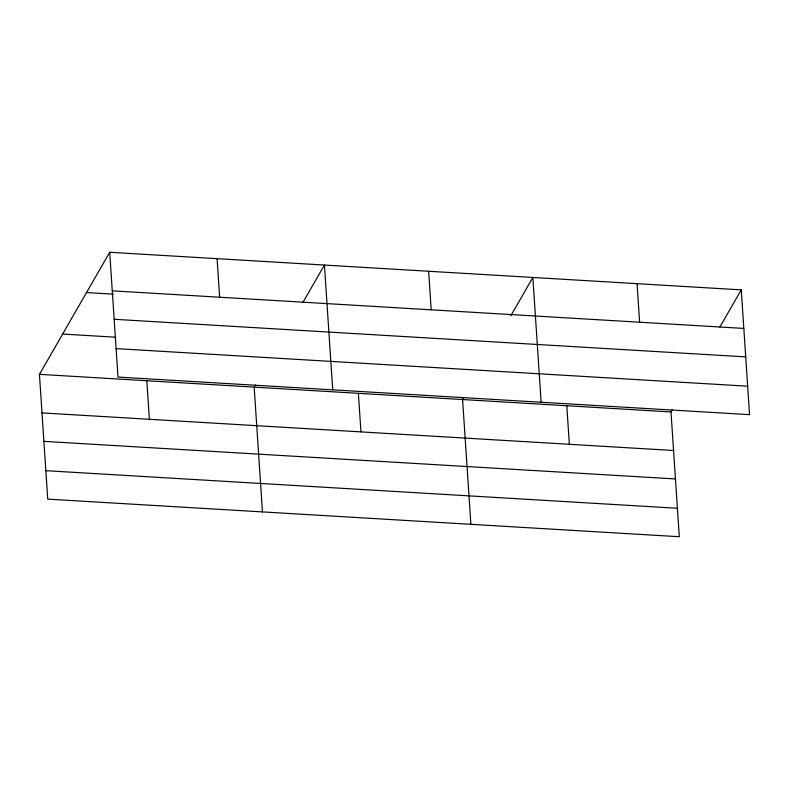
<?xml version="1.0" encoding="UTF-8"?>
<svg xmlns="http://www.w3.org/2000/svg" width="789" height="789" viewBox="0 0 789 789"><rect width="100%" height="100%" fill="white"/><g stroke="black" fill="none" stroke-linecap="round" stroke-linejoin="round"><path stroke-width="1.18" d="M672.218 409.816L670.995 411.937L679.29 536.727L47.734 499.131L39.45 374.341L109.71 252.273L741.265 289.869L749.55 414.659L118.005 377.063L109.71 252.273M255.399 385.002L254.176 387.123L262.461 511.913M303.084 302.157L324.437 265.055L332.731 389.845M463.804 397.409L462.591 399.53L470.875 524.32M510.887 315.62L532.851 277.462L541.136 402.252M719.903 326.971L741.265 289.869M112.275 290.835L743.82 328.421M86.524 292.561L113.369 294.159M114.168 319.289L745.713 356.884M62.637 334.063L115.095 337.179M116.111 348.61L747.656 386.196M39.45 374.341L670.995 411.937M42.014 412.903L673.559 450.499M43.898 441.357L675.453 478.953M45.851 470.678L677.396 508.274M637.058 283.665L639.613 322.218M566.798 405.733L569.352 444.296M428.644 271.258L431.208 309.821M358.384 393.326L360.948 431.889M217.074 258.664L219.638 297.226M146.813 380.732L149.377 419.294"/></g></svg>
